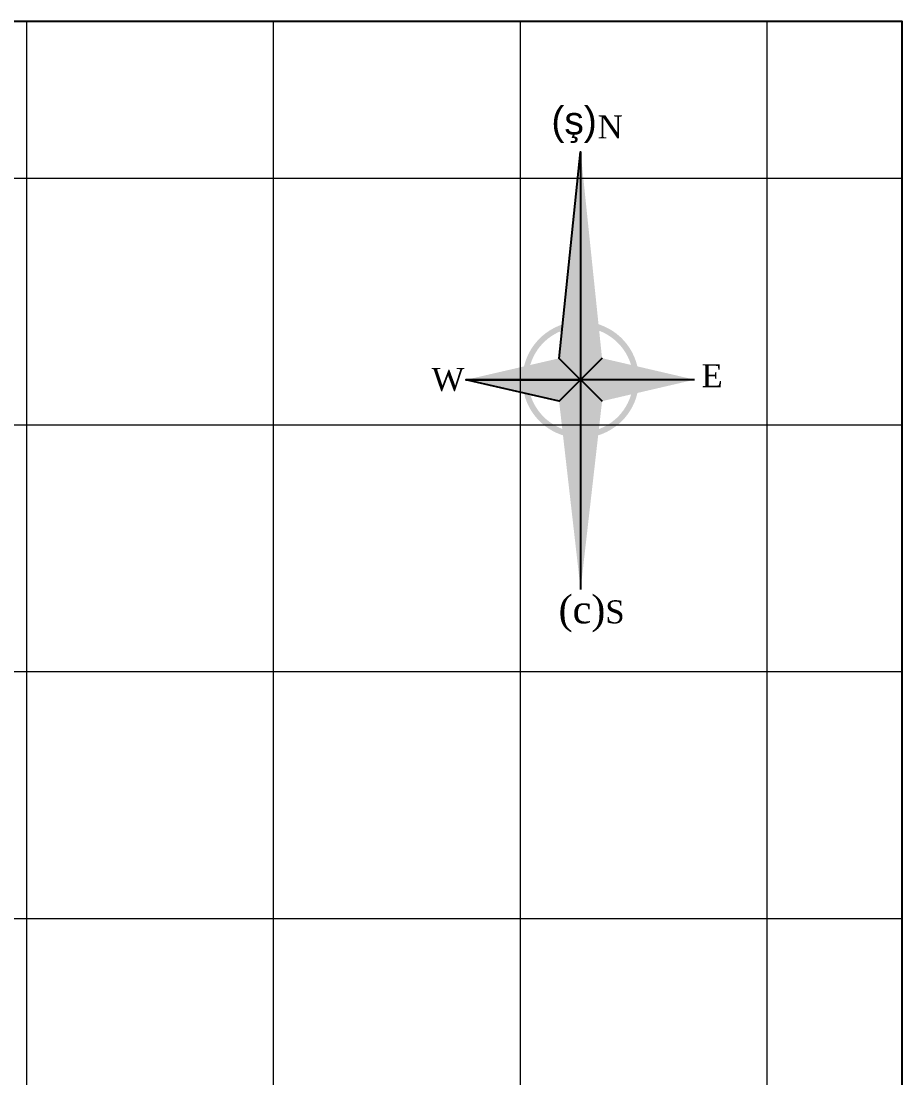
# Model space of a CAD drawing. Header units: feet. Extents: x 3381 to 1374491, y 675186 to 8751562.
# Drawn here: x 675368.3 to 675546.8, y 4375941.8 to 4376155.8 of the extents above; entities that cross this region are included whole.
import ezdxf

# ---------------------------------------------------------------- set-up
doc = ezdxf.new("R2010")
doc.units = ezdxf.units.FT
doc.header["$MEASUREMENT"] = 0
doc.layers.get('0').update_dxf_attribs({"linetype": 'CONTINUOUS'})
doc.layers.add('km setka', color=170, linetype='CONTINUOUS', lineweight=15)
doc.layers.add('Kompass', color=7, linetype='CONTINUOUS')
doc.layers.add('ramka', color=7, linetype='CONTINUOUS')
doc.styles.get("Standard").update_dxf_attribs({"font": 'arial.ttf', "height": 2.5})
doc.styles.add('Standart', font='times.ttf')

msp = doc.modelspace()

# ---------------------------------------------------------------- hatches: boundary and pattern name
at = {"layer": 'Kompass'}
h = msp.add_hatch(color=5, dxfattribs=at)
h.set_gradient(color1=(0, 0, 255), one_color=1, tint=1)
h.paths.add_polyline_path([(675481.673, 4376083.2), (675477.312, 4376087.53), (675481.683, 4376129.344)])
h = msp.add_hatch(color=220, dxfattribs=at)
h.set_gradient(color1=(236, 9, 164), tint=1)
h.paths.add_polyline_path([(675481.673, 4376083.207), (675486.026, 4376087.562), (675481.683, 4376129.344)])
h = msp.add_hatch(color=5, dxfattribs=at)
edge = h.paths.add_edge_path()
edge.add_line((675481.671, 4376093.829), (675481.671, 4376094.991))
edge.add_arc((675481.745, 4376083.249), 11.743, 13.04557, 90.36246, ccw=False)
edge.add_line((675493.185, 4376085.899), (675491.904, 4376086.197))
edge.add_arc((675481.612, 4376083.075), 10.755, 16.87652, 89.68771)
edge = h.paths.add_edge_path()
edge.add_line((675477.898, 4376093.129), (675478.031, 4376094.409))
edge.add_arc((675481.749, 4376083.147), 11.86, 108.26723, 179.86034)
edge.add_line((675469.889, 4376083.176), (675471.051, 4376083.177))
edge.add_arc((675481.687, 4376083.191), 10.636, 110.87362, 180.07766, ccw=False)
edge = h.paths.add_edge_path()
edge.add_line((675471.487, 4376080.173), (675470.207, 4376080.466))
edge.add_arc((675481.667, 4376083.15), 11.77, 193.18314, 270.13483)
edge.add_line((675481.694, 4376071.38), (675481.676, 4376072.542))
edge.add_arc((675481.799, 4376083.325), 10.783, 196.99488, 269.34396, ccw=False)
edge.add_line((675471.487, 4376080.173), (675471.487, 4376080.173))
edge = h.paths.add_edge_path()
edge.add_line((675485.244, 4376071.923), (675485.39, 4376073.204))
edge.add_arc((675481.7, 4376083.182), 10.639, 290.29292, 360.10887)
edge.add_line((675492.339, 4376083.202), (675493.501, 4376083.196))
edge.add_arc((675481.747, 4376083.145), 11.754, -72.69301, 0.24835, ccw=False)
edge.add_line((675485.244, 4376071.923), (675485.39, 4376073.204))
edge.add_line((675485.39, 4376073.204), (675485.244, 4376071.923))
h = msp.add_hatch(color=220, dxfattribs=at)
h.set_gradient(color1=(236, 9, 164), tint=1)
h.paths.add_polyline_path([(675481.681, 4376083.2), (675477.312, 4376087.53), (675458.399, 4376083.166), (675481.673, 4376083.207)])
h = msp.add_hatch(color=5, dxfattribs=at)
h.set_gradient(color1=(0, 0, 255), one_color=1, tint=1, name='CURVED')
h.paths.add_polyline_path([(675481.673, 4376083.2), (675486.026, 4376087.562), (675504.788, 4376083.205)])
h = msp.add_hatch(color=5, dxfattribs=at)
h.set_gradient(color1=(0, 0, 255), one_color=1, tint=1, name='HEMISPHERICAL')
h.paths.add_polyline_path([(675481.666, 4376083.186), (675477.333, 4376078.836), (675458.399, 4376083.166)])
h = msp.add_hatch(color=220, dxfattribs=at)
h.set_gradient(color1=(236, 9, 164), tint=1)
h.paths.add_polyline_path([(675477.329, 4376078.832), (675481.68, 4376083.186), (675481.683, 4376040.719)])
h = msp.add_hatch(color=5, dxfattribs=at)
h.set_gradient(color1=(0, 0, 255), one_color=1, tint=1, name='HEMISPHERICAL')
h.paths.add_polyline_path([(675481.68, 4376083.186), (675481.683, 4376040.719), (675486.034, 4376078.854)])
h = msp.add_hatch(color=220, dxfattribs=at)
h.set_gradient(color1=(236, 9, 164), tint=1, name='INVHEMISPHERICAL')
h.paths.add_polyline_path([(675486.034, 4376078.854), (675481.695, 4376083.186), (675504.788, 4376083.205)])

# ---------------------------------------------------------------- linework, layer by layer
at = {"linetype": 'Continuous'}
msp.add_open_spline([(675269.972, 4376077.97), (675271.793, 4376074.5), (675278.099, 4376062.482), (675287.996, 4376044.5), (675301.991, 4376025.236), (675312.762, 4376005.038), (675323.725, 4375987.152), (675332.853, 4375969.749), (675346.268, 4375951.228), (675362.867, 4375936.939), (675374.402, 4375922.102), (675382.333, 4375911.619), (675393.651, 4375899.701), (675401.9, 4375889.009), (675406.344, 4375883.249)], degree=3, knots=[0, 0, 0, 0, 11.7595104, 40.7232097, 61.4623304, 83.0549787, 109.2907167, 124.3927439, 141.9627176, 177.5330077, 189.5588214, 198.2764878, 216.9554477, 238.7688662, 238.7688662, 238.7688662, 238.7688662], dxfattribs=at)
at = {"layer": 'km setka', "flags": 128}
for points in [[(675369.419, 4376155.847), (675369.419, 4375700.062)], [(675419.419, 4376155.847), (675419.419, 4375753.822)], [(675469.419, 4376155.847), (675469.419, 4375753.822)], [(675519.419, 4376155.847), (675519.419, 4375753.822)], [(675069.612, 4376124.058), (675546.772, 4376124.058)], [(675069.612, 4376074.058), (675546.772, 4376074.058)], [(675069.612, 4376074.058), (675546.772, 4376074.058)], [(675069.612, 4376024.058), (675546.772, 4376024.058)], [(675069.612, 4375974.058), (675546.772, 4375974.058)]]:
    msp.add_lwpolyline(points, dxfattribs=at)
at = {"layer": 'Kompass', "color": 5, "elevation": -54.041}
msp.add_lwpolyline([(675481.673, 4376083.2), (675477.312, 4376087.53), (675481.683, 4376129.344), (675481.673, 4376083.2)], close=True, dxfattribs=at)
at = {"layer": 'Kompass', "elevation": -54.041}
for points in [[(675481.683, 4376129.344), (675481.683, 4376040.719)], [(675481.673, 4376083.2), (675477.312, 4376087.53), (675486.034, 4376078.854)], [(675486.026, 4376087.562), (675481.673, 4376083.193), (675477.329, 4376078.832)], [(675504.788, 4376083.205), (675458.399, 4376083.166)]]:
    msp.add_lwpolyline(points, dxfattribs=at)
at = {"layer": 'Kompass', "color": 5, "elevation": -54.041}
msp.add_lwpolyline([(675481.666, 4376083.186), (675477.333, 4376078.836), (675458.399, 4376083.166), (675481.666, 4376083.186)], dxfattribs=at)
at = {"layer": 'ramka', "elevation": -54.041}
msp.add_lwpolyline([(675069.612, 4375700.062), (675069.612, 4376155.847), (675546.772, 4376155.847)], dxfattribs=at)
msp.add_lwpolyline([(675069.612, 4376155.847), (675546.772, 4376155.847), (675546.772, 4375700.062), (675069.612, 4375700.062)], close=True, dxfattribs=at)

# ---------------------------------------------------------------- texts
at = {"layer": 'Kompass', "color": 1, "lineweight": -3, "ltscale": 0.2, "insert": (675475.761, 4376138.546, -54.041), "char_height": 5.65756, "width": 17.12022, "attachment_point": 1}
msp.add_mtext('{\\fArial|b0|i0|c238|p34;(ş)}', dxfattribs=at)
at = {"layer": 'Kompass', "color": 1, "attachment_point": 1, "rotation": 0.01316, "style": 'Standart'}
for s, insert, char_height, width in [('N', (675485.132, 4376136.739, -54.041), 4.652, 3.22006), ('W', (675451.505, 4376085.579, -54.041), 4.652, 6.74165), ('E', (675506.181, 4376086.339, -54.041), 4.652, 4.84559), ('{\\H1.216x;(c)}S', (675477.216, 4376039.501, -281.013), 4.65199, 3.37309)]:
    msp.add_mtext(s, dxfattribs=dict(at, insert=insert, char_height=char_height, width=width))

doc.saveas('drawing.dxf')
